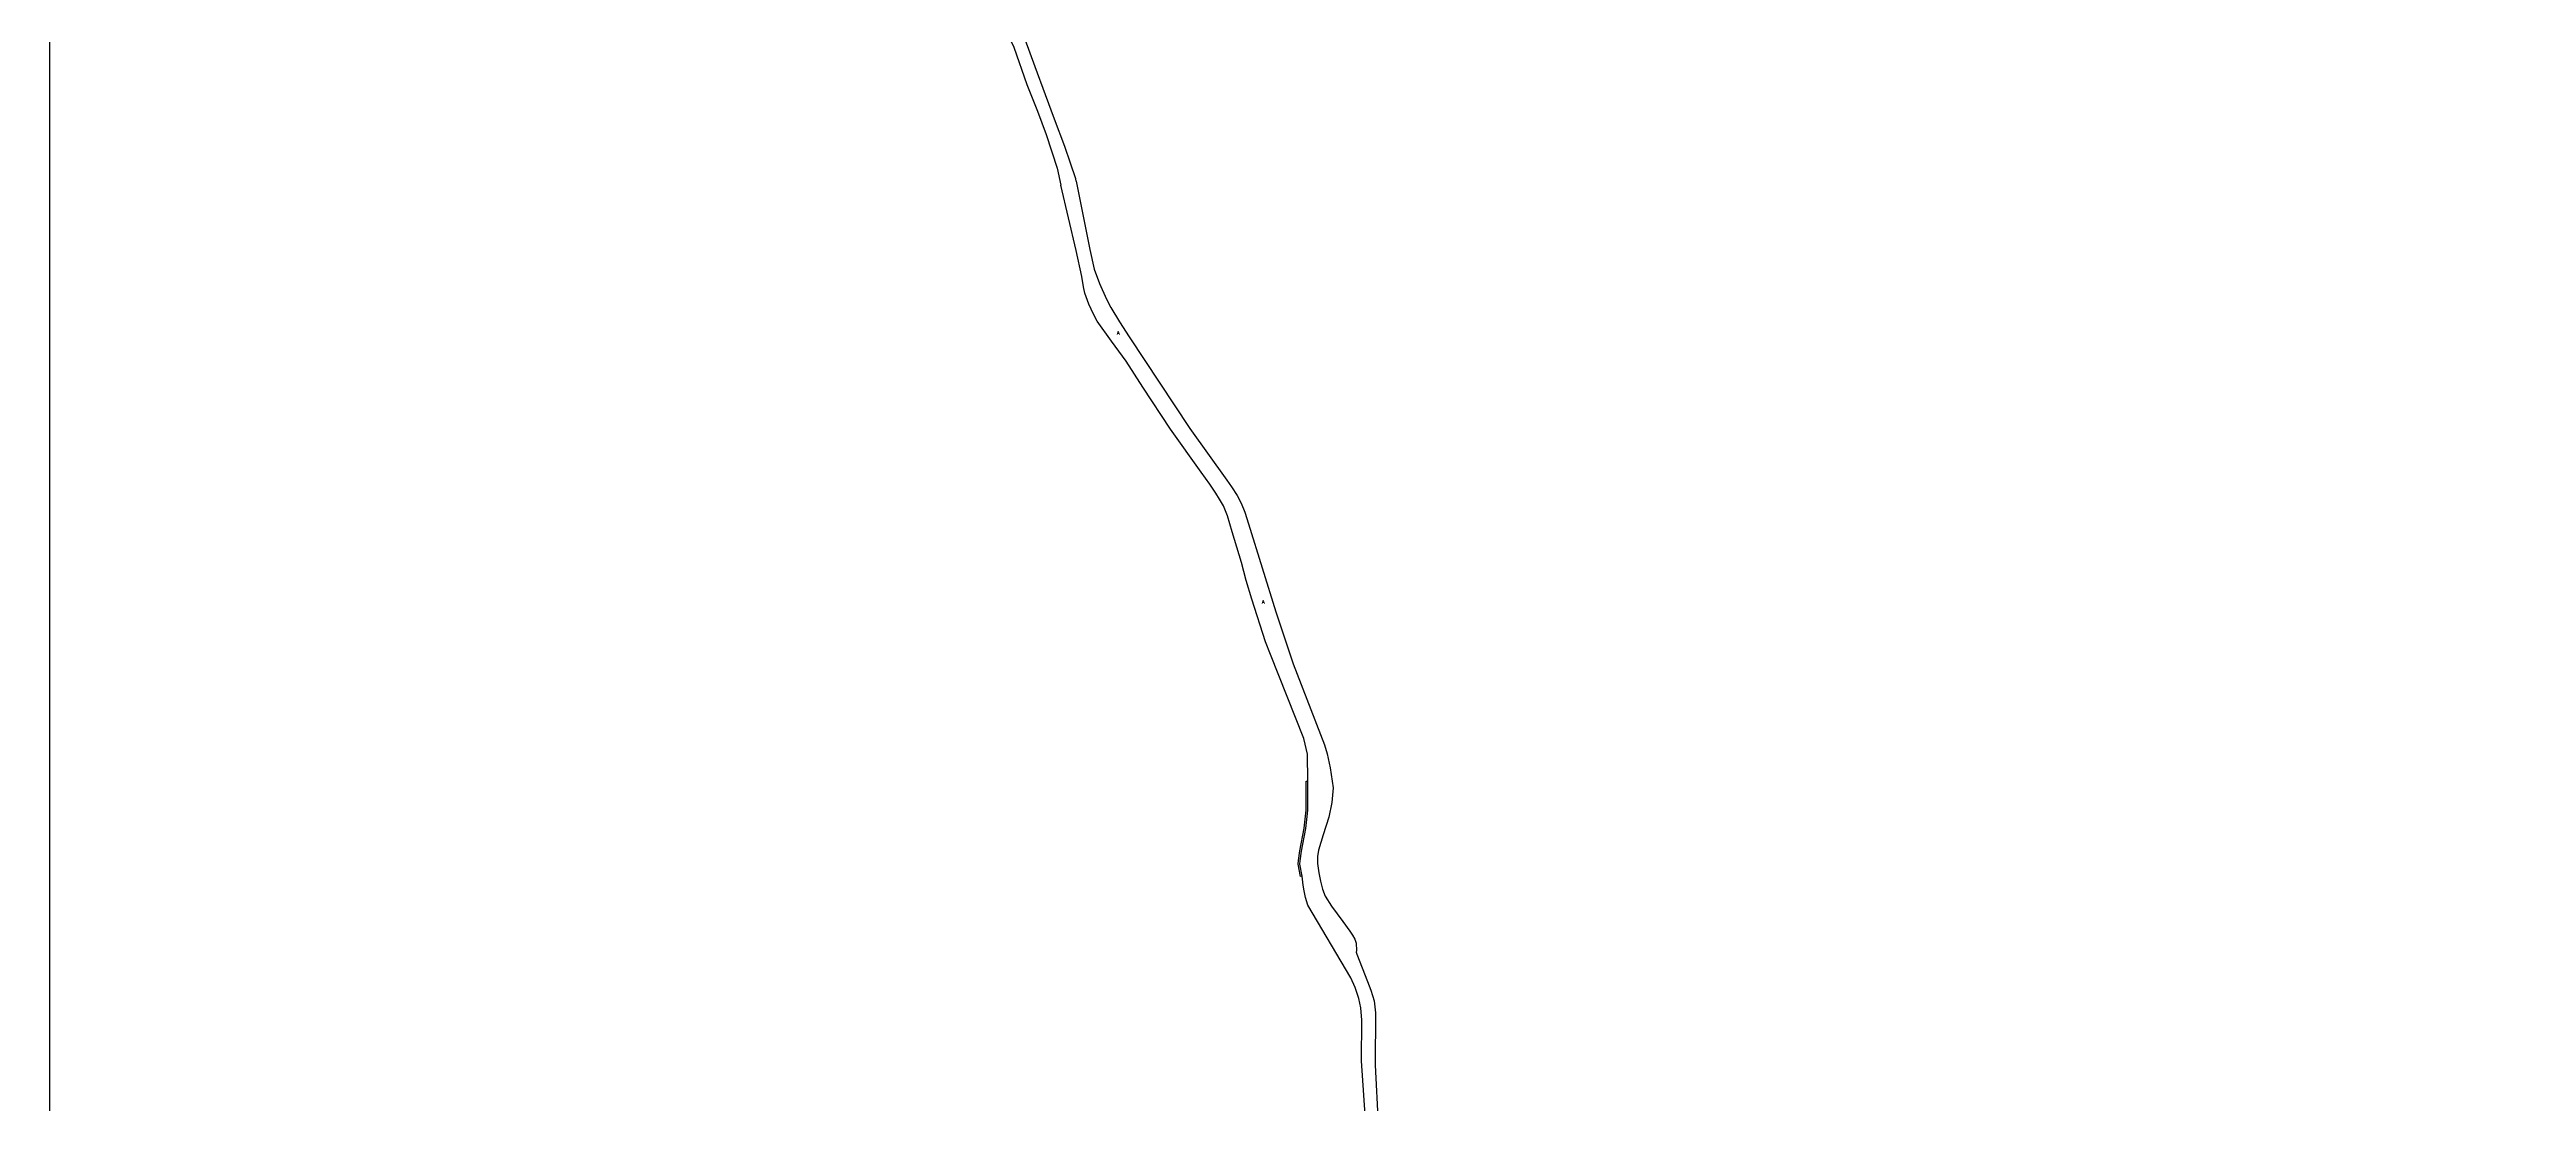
# Model space of a CAD drawing. Header units: metres. Extents: x -8000 to -6400, y -93000 to -90000.
# Drawn here: x -7200 to -6671, y -92641 to -92416 of the extents above; entities that cross this region are included whole.
import ezdxf

# ---------------------------------------------------------------- set-up
doc = ezdxf.new("R2010")
doc.units = ezdxf.units.M
doc.header["$LTSCALE"] = 2.5
for name, color, linetype in [('側溝・桝', 7, 'Continuous'), ('図郭', 7, 'Continuous'), ('舗装', 7, 'Continuous'), ('道路', 7, 'Continuous')]:
    doc.layers.add(name, color=color, linetype=linetype)
doc.styles.add('yoko_deco', font='txt.shx', dxfattribs={"bigfont": 'extfont.shx'})

msp = doc.modelspace()

# ---------------------------------------------------------------- linework, layer by layer
at = {"layer": '側溝・桝'}
msp.add_lwpolyline([(-6932.68, -92592.33), (-6933.16, -92589.73), (-6933.1, -92589.04), (-6932.8, -92586.95), (-6931.92, -92582.14), (-6931.57, -92579.57), (-6931.48, -92578.24), (-6931.46, -92574.35), (-6931.47, -92572.01)], dxfattribs=at)
at = {"layer": '図郭'}
msp.add_lwpolyline([(-7200, -93000), (-6400, -93000), (-6400, -92400), (-7200, -92400)], close=True, dxfattribs=at)
at = {"layer": '道路'}
for points in [[(-7000.89, -92400), (-6999.19, -92404.81), (-6994.19, -92415.33), (-6991.43, -92423.27), (-6989.17, -92428.98), (-6987.27, -92433.96), (-6984.99, -92441.16), (-6984.15, -92444.77)], [(-6980.9, -92443.92), (-6981, -92443.45), (-6982.12, -92440.07), (-6983.31, -92436.5), (-6985.5, -92430.69), (-6987.46, -92425.48), (-6989.65, -92419.55), (-6991.81, -92413.66), (-6994.68, -92404.69), (-6996.44, -92400)], [(-6979.7, -92464.31), (-6980.92, -92458.75), (-6984.15, -92444.77)], [(-6980.9, -92443.92), (-6977.95, -92458.5), (-6977.05, -92462.75), (-6975.95, -92465.81), (-6974.45, -92469.11), (-6973.47, -92470.9), (-6971.65, -92473.98), (-6969.56, -92477.16), (-6956.66, -92496.76), (-6948.75, -92507.77), (-6947.73, -92509.22), (-6946.52, -92511.07), (-6945.67, -92512.7), (-6944.93, -92514.63), (-6944.13, -92517.12), (-6938.31, -92535.89), (-6934.57, -92546.97), (-6927.87, -92564.29), (-6927.35, -92566.23), (-6926.67, -92569.21), (-6926.08, -92573.45), (-6926.32, -92576.59), (-6926.98, -92579.7), (-6928.19, -92583.46), (-6929.18, -92586.75), (-6929.42, -92588.13), (-6929.37, -92589.58), (-6929.13, -92591.59), (-6928.73, -92593.4), (-6928.36, -92595.08), (-6927.77, -92596.62), (-6926.44, -92598.74), (-6923.97, -92602), (-6922.52, -92604.03), (-6921.93, -92604.93), (-6921.45, -92605.76), (-6921.16, -92606.6), (-6921.11, -92608.22), (-6921.13, -92608.54), (-6921, -92608.97), (-6918.73, -92614.79), (-6917.99, -92616.66), (-6917.32, -92618.96), (-6916.99, -92621.49), (-6917.07, -92632.68), (-6916.47, -92645.22)], [(-6932.33, -92562.96), (-6939.46, -92545), (-6940.49, -92542.3), (-6943.38, -92533.16), (-6944.63, -92529.18), (-6945.62, -92525.37), (-6947.62, -92518.8), (-6948.61, -92515.36), (-6949.46, -92513.22), (-6950.28, -92511.81), (-6951.07, -92510.57), (-6952.35, -92508.6), (-6954.22, -92506.04), (-6960.78, -92496.89), (-6966.69, -92487.92), (-6970.26, -92482.33), (-6973.36, -92478.11), (-6976.45, -92473.79), (-6977.21, -92472.3), (-6978.17, -92470.22), (-6979.02, -92467.83), (-6979.35, -92466.52), (-6979.7, -92464.31)], [(-6917.98, -92661.05), (-6919.99, -92631.71), (-6919.92, -92623.07), (-6920.15, -92620.44), (-6920.61, -92618.42), (-6921.35, -92616.12), (-6922.28, -92614.05), (-6931.44, -92598.52), (-6931.98, -92596.84), (-6932.27, -92595.44), (-6932.44, -92594.25), (-6932.68, -92592.33), (-6933.03, -92592.39), (-6933.52, -92589.74), (-6933.45, -92589), (-6933.16, -92586.89), (-6932.27, -92582.08), (-6931.93, -92579.53), (-6931.84, -92578.23), (-6931.82, -92574.35), (-6931.83, -92572.02), (-6931.47, -92572.01), (-6931.52, -92566.28), (-6932.33, -92562.96)]]:
    msp.add_lwpolyline(points, dxfattribs=at)

# ---------------------------------------------------------------- texts
at = {"layer": '舗装', "style": 'yoko_deco'}
for p in [(-6972.2, -92476.7, 293.74), (-6941.25, -92534.13)]:
    msp.add_text('A', height=0.75, dxfattribs=at).set_placement(p)

doc.saveas('drawing.dxf')
